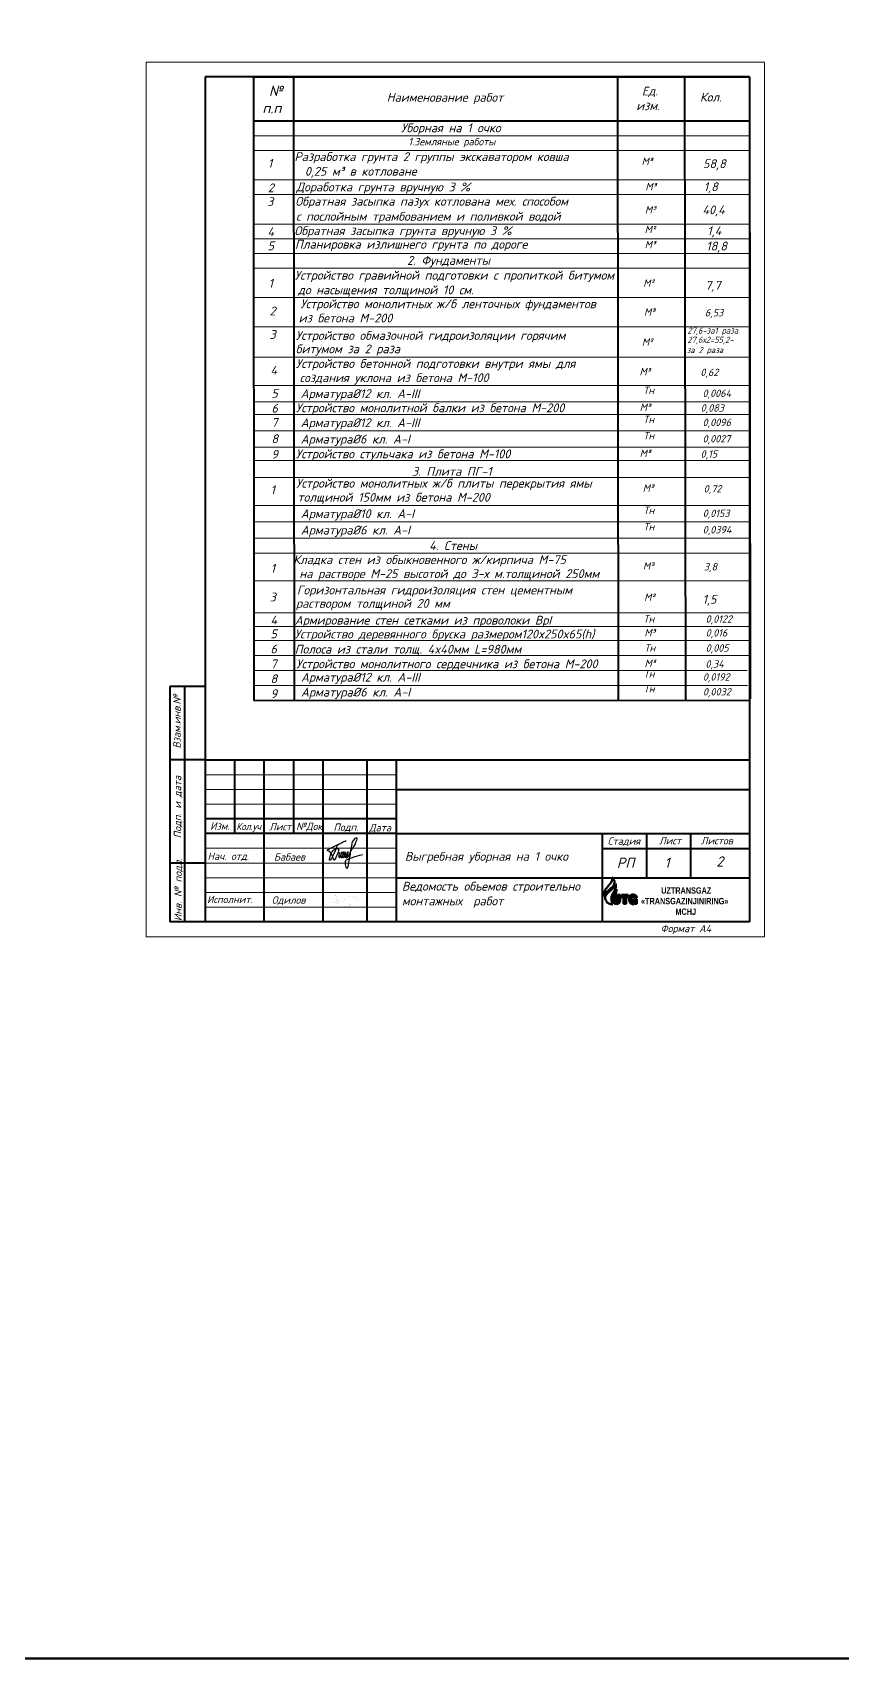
# Model space of a CAD drawing. Extents: x 108150 to 142535, y -18867 to -9422.
# Drawn here: x 141412 to 141687, y -16336 to -15784 of the extents above; entities that cross this region are included whole.
import ezdxf

# ---------------------------------------------------------------- set-up
doc = ezdxf.new("R2010")
doc.units = 0
doc.header["$MEASUREMENT"] = 0
doc.layers.add('12321', color=7, linetype='Continuous')
doc.layers.add('FORMAT', color=7, linetype='Continuous')
for name, color, linetype, lineweight in [('Выносные', 8, 'Continuous', 15), ('Основные', 4, 'Continuous', 40), ('Слой1', 1, 'Continuous', 60), ('Текст', 2, 'Continuous', 15)]:
    doc.layers.add(name, color=color, linetype=linetype, lineweight=lineweight)
doc.styles.add('ГОСТ', font='isocpeur.ttf', dxfattribs={"oblique": 15, "height": 2.5})
doc.styles.add('ГОСТ2.5', font='isocpeur.ttf', dxfattribs={"oblique": 15, "height": 2.5})
doc.styles.add('ГОСТ3', font='isocpeur.ttf', dxfattribs={"oblique": 15, "height": 3})

msp = doc.modelspace()

# ---------------------------------------------------------------- hatches: boundary and pattern name
at = {"layer": '12321', "lineweight": 50, "ltscale": 2}
h = msp.add_hatch(color=170, dxfattribs=at)
h.dxf.hatch_style = 1
edge = h.paths.add_edge_path()
edge.add_line((141612.1365, -16077.0181), (141611.2975, -16077.0181))
edge.add_line((141611.2975, -16077.0181), (141611.2975, -16078.9637))
edge.add_spline(control_points=[(141611.2975, -16078.9637), (141611.2862, -16079.0611), (141611.2685, -16079.2137), (141611.123, -16079.4), (141610.9362, -16079.4363), (141610.7466, -16079.4489), (141610.6097, -16079.3328), (141610.5283, -16079.1678), (141610.4944, -16078.9704), (141610.4982, -16078.6404), (141610.483, -16078.2309), (141610.5182, -16077.7781), (141610.5714, -16077.3333), (141610.682, -16076.9113), (141610.7427, -16076.3805), (141610.887, -16075.8005), (141610.8786, -16075.3436), (141610.8741, -16075.1004)], knot_values=[0, 0, 0, 0, 0.28957526, 0.45335597, 0.66718566, 0.8381066, 1.00091807, 1.16689319, 1.38589954, 1.59318265, 2.15740439, 2.6134076, 2.95428111, 3.499982, 3.91802714, 4.55575202, 5.28215055, 5.28215055, 5.28215055, 5.28215055], degree=3, periodic=0)
edge.add_spline(control_points=[(141610.8741, -16075.1004), (141610.8655, -16075.119), (141610.7751, -16075.3156), (141610.5594, -16075.7617), (141610.2038, -16076.4083), (141609.8508, -16077.0879), (141609.5459, -16077.7628), (141609.5347, -16078.2349), (141609.529, -16078.4768)], knot_values=[0, 0, 0, 0, 0.06149725, 0.64905914, 1.48647425, 2.27213337, 2.9559503, 3.67413075, 3.67413075, 3.67413075, 3.67413075], degree=3, periodic=0)
edge.add_spline(control_points=[(141609.529, -16078.4768), (141609.5323, -16078.5422), (141609.5448, -16078.7921), (141609.5942, -16079.2239), (141609.8279, -16079.7538), (141610.3447, -16080.0897), (141610.9366, -16080.2082), (141611.5192, -16080.0984), (141611.95, -16079.754), (141612.1102, -16079.3235), (141612.1294, -16079.0552), (141612.1365, -16078.956)], knot_values=[0, 0, 0, 0, 0.19660545, 0.75043013, 1.30195258, 1.86586727, 2.52420595, 3.07463166, 3.5926879, 4.10174088, 4.40013774, 4.40013774, 4.40013774, 4.40013774], degree=3, periodic=0)
edge.add_line((141612.1365, -16078.956), (141612.1365, -16077.0181))
h = msp.add_hatch(color=170, dxfattribs=at)
h.dxf.hatch_style = 1
h.paths.add_polyline_path([(141614.1646, -16077.8296), (141614.9483, -16077.8296), (141614.9483, -16077.0181), (141612.574, -16077.0181), (141612.574, -16077.8296), (141613.3108, -16077.8296), (141613.3108, -16080.0755), (141614.1646, -16080.0755)])
h = msp.add_hatch(color=170, dxfattribs=at)
h.dxf.hatch_style = 1
edge = h.paths.add_edge_path()
edge.add_spline(control_points=[(141617.8352, -16078.0832), (141617.8317, -16078.0077), (141617.8244, -16077.8506), (141617.7546, -16077.6133), (141617.6306, -16077.3932), (141617.4812, -16077.2494), (141617.3368, -16077.1472), (141617.2086, -16077.0633), (141617.0309, -16077.014), (141616.8351, -16076.9613), (141616.564, -16076.9629), (141616.2235, -16076.9479), (141615.822, -16077.092), (141615.5206, -16077.4424), (141615.328, -16077.8446), (141615.2279, -16078.3712), (141615.2112, -16078.8567), (141615.3215, -16079.2955), (141615.5038, -16079.5919), (141615.7185, -16079.9261), (141616.0452, -16080.0958), (141616.3272, -16080.1754), (141616.5347, -16080.2002), (141616.7433, -16080.1855), (141616.9328, -16080.1112), (141617.0894, -16080.0086), (141617.1964, -16079.9388), (141617.2402, -16079.9103)], knot_values=[0, 0, 0, 0, 0.2259996, 0.47051064, 0.73498818, 0.97460856, 1.08469171, 1.26694578, 1.42910266, 1.63475163, 1.87278411, 2.2374791, 2.65483537, 3.09701021, 3.5872002, 3.97842114, 4.69824785, 5.02662613, 5.31671342, 5.73972245, 6.19672929, 6.37641646, 6.62024545, 6.81969423, 6.99691394, 7.22370715, 7.38036894, 7.38036894, 7.38036894, 7.38036894], degree=3, periodic=0)
edge.add_line((141617.2402, -16079.9103), (141617.2402, -16080.0694))
edge.add_line((141617.2402, -16080.0694), (141617.8767, -16080.0694))
edge.add_line((141617.8767, -16080.0694), (141617.8767, -16078.4475))
edge.add_line((141617.8767, -16078.4475), (141616.7307, -16078.4475))
edge.add_line((141616.7307, -16078.4475), (141616.7307, -16079.0351))
edge.add_line((141616.7307, -16079.0351), (141617.0861, -16079.0351))
edge.add_spline(control_points=[(141617.0861, -16079.0351), (141617.0899, -16079.0918), (141617.0975, -16079.2046), (141617.0043, -16079.3487), (141616.8476, -16079.4493), (141616.6564, -16079.4429), (141616.4342, -16079.4486), (141616.2229, -16079.3135), (141616.1143, -16079.058), (141616.0711, -16078.7705), (141616.0831, -16078.4571), (141616.0829, -16078.1815), (141616.1216, -16077.9468), (141616.2323, -16077.769), (141616.4379, -16077.6585), (141616.6743, -16077.6536), (141616.8887, -16077.7494), (141617.0328, -16077.9041), (141617.0357, -16078.0337), (141617.0368, -16078.0832)], knot_values=[0, 0, 0, 0, 0.16629279, 0.33139387, 0.48624992, 0.70441544, 0.8875459, 1.14933597, 1.39230173, 1.69986953, 2.01656169, 2.33084372, 2.52732441, 2.72291481, 2.93517621, 3.20124009, 3.39895065, 3.63402359, 3.77952925, 3.77952925, 3.77952925, 3.77952925], degree=3, periodic=0)
edge.add_line((141617.0368, -16078.0832), (141617.8352, -16078.0832))

# ---------------------------------------------------------------- linework, layer by layer
at = {"color": 3, "lineweight": 50, "elevation": 754.4947}
msp.add_lwpolyline([(139589.333, -15331.7509), (142097.1878, -15331.7509), (142097.1878, -16336.3568), (139589.333, -16336.3568)], close=True, dxfattribs=at)
at = {"lineweight": 25, "const_width": 0.00781}
msp.add_lwpolyline([(141516.2829, -16077.573), (141516.1476, -16077.4108), (141516.0395, -16077.3808), (141515.9428, -16077.354), (141515.752, -16077.3595), (141515.5178, -16077.3663), (141515.3998, -16077.3697), (141515.0705, -16077.4606), (141514.8735, -16077.5618), (141514.5958, -16077.7043), (141514.5753, -16077.8863), (141514.5597, -16078.0259), (141514.5913, -16078.1897), (141514.7138, -16078.312), (141514.8682, -16078.4664), (141515.1291, -16078.5994), (141515.358, -16078.8814), (141515.6189, -16079.1049), (141515.7377, -16079.2067), (141515.7201, -16079.339), (141515.6455, -16079.4135), (141515.5657, -16079.4188), (141515.3527, -16079.504), (141515.1078, -16079.5519), (141514.8885, -16079.5948), (141514.6392, -16079.6743), (141514.3357, -16079.7222), (141514.0063, -16079.7741), (141513.6596, -16079.7594), (141513.4308, -16079.7497), (141513.4892, -16079.6689), (141514.0163, -16079.4667), (141514.5191, -16079.2739), (141514.8575, -16079.1794), (141515.2674, -16079.065), (141515.571, -16078.9453), (141515.881, -16078.823), (141516.1087, -16078.7431), (141516.2346, -16078.6989), (141516.3856, -16078.5781), (141516.4974, -16078.5409), (141516.5932, -16078.461), (141516.6412, -16078.3706), (141516.709, -16078.2425), (141516.6557, -16078.2142), (141516.6252, -16078.2641), (141516.5804, -16078.3373), (141516.5352, -16078.4114), (141516.4785, -16078.5042), (141516.3856, -16078.5781), (141516.3536, -16078.7058), (141516.2844, -16078.8069), (141516.2045, -16078.9236), (141516.1726, -16079.057), (141516.1779, -16079.1847), (141516.2183, -16079.2398), (141516.2584, -16079.2598), (141516.3586, -16079.2765), (141516.4643, -16079.2941), (141516.5557, -16079.2798), (141516.6431, -16079.2662), (141516.7562, -16079.2231), (141516.8252, -16079.1968), (141516.906, -16079.1659), (141517.1203, -16079.0328), (141517.2639, -16078.9694), (141517.3408, -16078.9126), (141517.418, -16078.8555), (141517.4836, -16078.8071), (141517.5405, -16078.765), (141517.6381, -16078.6689), (141517.7205, -16078.5876), (141517.8251, -16078.5187), (141517.912, -16078.3517), (141517.9422, -16078.2936), (141517.9208, -16078.2771), (141517.8892, -16078.2732), (141517.846, -16078.2678), (141517.7761, -16078.2811), (141517.7183, -16078.3008), (141517.627, -16078.3319), (141517.4928, -16078.3776), (141517.4408, -16078.4217), (141517.3659, -16078.4664), (141517.2922, -16078.5282), (141517.2303, -16078.5801), (141517.145, -16078.6517), (141517.1121, -16078.7424), (141517.0501, -16078.8509), (141517.0232, -16078.9618), (141517.0266, -16079.0425), (141517.0871, -16079.1265), (141517.179, -16079.1375), (141517.3478, -16079.1228), (141517.4575, -16079.0996), (141517.585, -16079.0726), (141517.7486, -16079.0005), (141517.8669, -16078.9483), (141517.9598, -16078.9074), (141518.3103, -16078.7157), (141518.6441, -16078.5024), (141518.7545, -16078.3984), (141518.9315, -16078.2255), (141519.0552, -16078.1047), (141519.1734, -16077.9566), (141519.1598, -16077.9125), (141519.1123, -16077.8956), (141519.0308, -16077.8956), (141518.9629, -16077.9159), (141518.7976, -16077.9655), (141518.6506, -16078.0448), (141518.4957, -16078.1285), (141518.3858, -16078.2145), (141518.2377, -16078.3304), (141518.1041, -16078.4859), (141517.992, -16078.6861), (141517.98, -16078.7647), (141517.9757, -16078.7928), (141518.0013, -16078.8434), (141518.034, -16078.8668), (141518.076, -16078.8968), (141518.1973, -16078.886), (141518.3332, -16078.8739), (141518.734, -16078.7924), (141519.1259, -16078.6519), (141519.5561, -16078.4646), (141520.3517, -16077.9566), (141520.8891, -16077.5721), (141520.962, -16077.4928), (141521.0156, -16077.3685), (141521.0178, -16077.2828), (141520.9813, -16077.2528), (141520.9277, -16077.2421), (141520.8548, -16077.2571), (141520.7391, -16077.2936), (141520.6276, -16077.3471), (141519.9245, -16077.8591), (141519.4894, -16078.2897), (141519.4048, -16078.4228), (141519.3859, -16078.4876), (141519.3779, -16078.5421), (141519.3618, -16078.6517), (141519.3724, -16078.7546), (141519.4089, -16078.8018), (141519.5235, -16078.8463), (141519.6504, -16078.8611), (141519.8944, -16078.853), (141520.1293, -16078.8163), (141520.3398, -16078.758), (141520.478, -16078.7197), (141520.9411, -16078.4986), (141521.205, -16078.3042), (141521.4931, -16078.0127), (141521.6355, -16077.7386), (141521.7188, -16077.4714), (141521.7154, -16077.2459), (141521.6737, -16077.1071), (141521.6055, -16077.0003), (141521.5206, -16076.9676), (141521.3809, -16076.9139), (141521.1895, -16076.9001), (141521.0196, -16076.9328), (141520.8823, -16076.972), (141520.83, -16077.0177), (141520.7364, -16077.0678), (141520.6601, -16077.1353), (141520.5735, -16077.212), (141520.5447, -16077.2702), (141520.5257, -16077.3087), (141520.549, -16077.366), (141520.6078, -16077.3943), (141520.671, -16077.4248), (141520.7069, -16077.442), (141520.9128, -16077.5184), (141521.098, -16077.562), (141521.3332, -16077.5729), (141521.625, -16077.5864), (141521.9432, -16077.562), (141522.1321, -16077.5475), (141522.4246, -16077.4945), (141522.8, -16077.4141), (141523.0647, -16077.3305), (141523.1657, -16077.2644), (141523.2756, -16077.1925), (141523.3051, -16077.0799), (141523.2598, -16076.9754), (141523.1692, -16076.8884), (141523.0647, -16076.8501), (141522.9881, -16076.7631), (141522.95, -16076.7377), (141522.913, -16076.7473), (141522.8636, -16076.7706), (141522.806, -16076.8172), (141522.7457, -16076.8788), (141522.7084, -16076.9169), (141522.661, -16076.9654), (141522.4333, -16077.1963), (141522.3246, -16077.3365), (141522.2254, -16077.4645), (141522.09, -16077.6391), (141521.8671, -16077.9265), (141521.2273, -16078.8186), (141520.7675, -16079.5072), (141520.4485, -16080.0993), (141520.1466, -16080.6967), (141519.8337, -16081.3161), (141519.4821, -16082.0118), (141519.4468, -16082.0474), (141519.4177, -16082.0889), (141519.379, -16082.1027), (141519.3388, -16082.1), (141519.3139, -16082.0363), (141519.2654, -16081.945), (141519.2109, -16081.8422), (141519.1339, -16081.7278), (141518.947, -16081.4953), (141518.143, -16080.8015), (141517.2952, -16080.2968), (141516.2867, -16079.8425), (141515.5438, -16079.636), (141515.1816, -16079.565), (141514.3293, -16079.6253), (141513.9381, -16079.653), (141513.7107, -16079.6691), (141513.754, -16079.6111), (141513.9955, -16079.604), (141515.9948, -16079.5153), (141517.1312, -16079.4656), (141519.0038, -16079.3344), (141520.113, -16079.2246), (141520.658, -16079.1707), (141521.6856, -16079.021), (141523.0347, -16078.7702), (141523.5565, -16078.6416), (141523.8961, -16078.5487), (141524.0926, -16078.4594), (141524.1726, -16078.3781), (141524.1852, -16078.3177), (141524.1768, -16078.2643), (141524.1487, -16078.2193), (141524.091, -16078.17), (141524.0023, -16078.1321), (141523.856, -16078.1026), (141523.73, -16078.0771), (141522.1431, -16077.8612), (141520.9408, -16077.7782), (141519.5084, -16077.7348), (141518.3742, -16077.7636), (141517.3814, -16077.8534), (141516.7375, -16077.9469), (141516.0239, -16078.0982), (141515.7538, -16078.1555), (141515.5562, -16078.2456), (141515.3551, -16078.3647), (141515.3116, -16078.4179), (141515.2893, -16078.4686), (141515.2778, -16078.528), (141515.2636, -16078.6012), (141515.2707, -16078.639), (141515.2779, -16078.6777), (141515.3707, -16078.8228), (141515.4661, -16078.8886), (141515.5934, -16078.9159), (141515.875, -16078.9567), (141516.0181, -16078.9522), (141516.4498, -16078.9385), (141516.7268, -16078.9022), (141518.6019, -16078.6525)], dxfattribs=at)
at = {"layer": '12321', "color": 170, "lineweight": 50, "ltscale": 2}
for p, q in [((141611.2975, -16077.0181), (141612.1365, -16077.0181)), ((141611.2975, -16077.0181), (141611.2975, -16078.9637)), ((141612.1365, -16077.0181), (141612.1365, -16078.956)), ((141612.574, -16077.0181), (141614.9483, -16077.0181)), ((141612.574, -16077.0181), (141612.574, -16077.8296)), ((141613.3108, -16077.8296), (141612.574, -16077.8296)), ((141613.3108, -16080.0755), (141613.3108, -16077.8296)), ((141614.9483, -16077.8296), (141614.1646, -16077.8296)), ((141614.1646, -16077.8296), (141614.1646, -16080.0755)), ((141614.9483, -16077.0181), (141614.9483, -16077.8296)), ((141616.7307, -16078.4475), (141617.8767, -16078.4475)), ((141616.7307, -16078.4475), (141616.7307, -16079.0351)), ((141617.8352, -16078.0832), (141617.0368, -16078.0832)), ((141617.8767, -16078.4475), (141617.8767, -16080.0694)), ((141614.1646, -16080.0755), (141613.3108, -16080.0755)), ((141616.7307, -16079.0351), (141617.0861, -16079.0351)), ((141617.2402, -16080.0694), (141617.2402, -16079.9103)), ((141617.8767, -16080.0694), (141617.2402, -16080.0694))]:
    msp.add_line(p, q, dxfattribs=at)
at = {"layer": '12321', "color": 150, "lineweight": 50, "ltscale": 2}
for points in [[(141606.7607, -16077.5991), (141606.7029, -16076.9371), (141606.8097, -16076.1836), (141606.9403, -16075.6319), (141607.3558, -16074.9793), (141608.0923, -16074.0697), (141608.591, -16073.4935), (141608.8997, -16073.1078), (141609.1075, -16072.7993), (141609.366, -16072.2276), (141609.4366, -16071.9532), (141609.4879, -16071.5564), (141609.4922, -16071.2553), (141609.4801, -16071.094)], [(141606.7607, -16077.5991), (141606.9094, -16077.0455), (141607.1882, -16076.6071), (141607.664, -16076.0572), (141608.4033, -16075.3419), (141608.8967, -16074.9022), (141609.4199, -16074.4447), (141609.8771, -16073.9145), (141610.1157, -16073.3979), (141610.2181, -16073.0592), (141610.2378, -16072.3766), (141610.0741, -16071.8838), (141609.8283, -16071.471), (141609.5996, -16071.234), (141609.4801, -16071.094)]]:
    msp.add_spline(points, degree=3, dxfattribs=at)
at = {"layer": '12321', "color": 82, "lineweight": 50, "ltscale": 2, "true_color": 0x41c20a}
for points in [[(141609.7364, -16080.1561), (141608.9824, -16080.1589), (141608.3157, -16079.9468), (141607.7878, -16079.5862), (141607.3668, -16079.054), (141607.281, -16078.8941), (141607.1024, -16078.3695), (141607.0806, -16077.8413), (141607.1921, -16077.4325), (141607.6256, -16076.7481), (141608.2689, -16076.1195), (141609.1056, -16075.3457), (141609.823, -16074.728), (141610.1239, -16074.38), (141610.471, -16073.8392), (141610.5679, -16073.5571), (141610.6238, -16073.2952)], [(141609.7364, -16080.1561), (141609.3138, -16079.4478), (141609.1828, -16078.8945), (141609.2124, -16078.0433), (141609.3551, -16077.3828), (141609.5462, -16076.8412), (141610.0218, -16076.001), (141610.2784, -16075.5189), (141610.5567, -16074.9292), (141610.6456, -16074.592), (141610.6987, -16074.1796), (141610.7197, -16073.8238), (141610.6955, -16073.5373), (141610.6238, -16073.2952)]]:
    msp.add_spline(points, degree=3, dxfattribs=at)
at = {"layer": '12321', "color": 170, "lineweight": 50, "ltscale": 2}
for points in [[(141609.529, -16078.4768), (141609.5945, -16077.7616), (141609.8409, -16077.1237), (141610.1988, -16076.4243), (141610.5918, -16075.6848), (141610.8484, -16075.1562), (141610.8741, -16075.1004)], [(141612.1365, -16078.956), (141612.1045, -16079.2527), (141611.9127, -16079.7242), (141611.5119, -16080.0525), (141610.9739, -16080.1686), (141610.3283, -16080.0399), (141609.8674, -16079.7149), (141609.6226, -16079.2207), (141609.5399, -16078.6731), (141609.529, -16078.4768)], [(141611.2975, -16078.9637), (141611.2304, -16079.2454), (141611.1252, -16079.3709), (141610.9209, -16079.434), (141610.7501, -16079.4267), (141610.6207, -16079.328), (141610.5427, -16079.1815), (141610.5006, -16078.9665), (141610.4959, -16078.7593), (141610.4936, -16078.1951), (141610.5248, -16077.7402), (141610.5692, -16077.4022), (141610.6784, -16076.8675), (141610.7415, -16076.4543), (141610.8538, -16075.8265), (141610.8741, -16075.1004)], [(141617.8352, -16078.0832), (141617.8161, -16077.858), (141617.7482, -16077.6231), (141617.6157, -16077.3942), (141617.4451, -16077.226), (141617.3559, -16077.1614), (141617.199, -16077.0687), (141617.045, -16077.0181), (141616.8444, -16076.9726), (141616.6066, -16076.9611), (141616.2421, -16076.9712), (141615.8513, -16077.1178), (141615.5476, -16077.4392), (141615.3362, -16077.8815), (141615.2555, -16078.2643), (141615.2531, -16078.9841), (141615.3408, -16079.3005), (141615.4816, -16079.5542), (141615.7377, -16079.8909), (141616.1346, -16080.1173), (141616.3077, -16080.1658), (141616.5499, -16080.1934), (141616.7485, -16080.1745), (141616.9145, -16080.1126), (141617.109, -16079.9959), (141617.2402, -16079.9103)], [(141617.0368, -16078.0832), (141617.0201, -16077.9387), (141616.8721, -16077.756), (141616.6917, -16077.6751), (141616.4257, -16077.6821), (141616.2407, -16077.7861), (141616.1343, -16077.9502), (141616.0935, -16078.1424), (141616.0811, -16078.4565), (141616.0811, -16078.7732), (141616.132, -16079.0765), (141616.2407, -16079.2938), (141616.4627, -16079.4325), (141616.6454, -16079.4448), (141616.8626, -16079.4247), (141616.9938, -16079.3424), (141617.0796, -16079.2013), (141617.0861, -16079.0351)]]:
    msp.add_spline(points, degree=3, dxfattribs=at)
at = {"layer": 'Выносные'}
for p, q in [((141661.1936, -15794.2391), (141451.1034, -15794.2391)), ((141451.1034, -15794.2391), (141451.1034, -16091.2391)), ((141661.1936, -15794.2391), (141661.1936, -16091.2391)), ((141487.5911, -15819.2399), (141656.1936, -15819.2399)), ((141487.5911, -15824.2399), (141656.1936, -15824.2399)), ((141487.5911, -15834.2399), (141656.1936, -15834.2399)), ((141487.5911, -15839.2399), (141656.1936, -15839.2399)), ((141487.5911, -15849.2399), (141656.1936, -15849.2399)), ((141487.5911, -15854.2399), (141656.1936, -15854.2399)), ((141487.5911, -15859.2399), (141656.1936, -15859.2399)), ((141487.5911, -15864.2399), (141656.1936, -15864.2399)), ((141487.5911, -15874.1741), (141656.1936, -15874.1741)), ((141487.5911, -15884.1741), (141656.1936, -15884.1741)), ((141487.5884, -15894.4514), (141656.191, -15894.4514)), ((141487.5911, -15904.0115), (141656.1936, -15904.0115)), ((141487.6082, -15909.581), (141656.1936, -15909.581)), ((141487.5937, -15913.8905), (141656.1963, -15913.8905)), ((141487.5942, -15919.4601), (141656.1606, -15919.4601)), ((141487.5621, -15929.5283), (141656.1647, -15929.5283)), ((141487.5973, -15925.0296), (141656.1998, -15925.0296)), ((141487.5116, -15935.279), (141656.162, -15935.279)), ((141487.5621, -15944.783), (141656.1647, -15944.783)), ((141487.6036, -15950.3526), (141656.1647, -15950.3526)), ((141487.6054, -15955.9221), (141656.1665, -15955.9221)), ((141487.6349, -15960.953), (141656.2375, -15960.953)), ((141487.6321, -15970.4498), (141656.2347, -15970.4498)), ((141487.6148, -15981.2367), (141656.624, -15981.2367)), ((141487.615, -15985.9381), (141656.2176, -15985.9381)), ((141487.6157, -15990.6396), (141656.2183, -15990.6396)), ((141487.6217, -15995.7846), (141656.2243, -15995.7846)), ((141487.6362, -16000.8362), (141655.3916, -16000.8357)), ((141487.6507, -16005.8878), (141655.4061, -16005.8874)), ((141536.2151, -16036.2353), (141471.2151, -16036.2353)), ((141536.2151, -16041.2353), (141471.2151, -16041.2353)), ((141536.2151, -16041.2353), (141536.1936, -16041.2353)), ((141536.2151, -16041.2353), (141536.1936, -16041.2353)), ((141536.2151, -16046.2353), (141471.2151, -16046.2353)), ((141536.2151, -16046.2353), (141471.2151, -16046.2353)), ((141536.2151, -16061.2353), (141471.2151, -16061.2353)), ((141536.2151, -16066.2353), (141471.2151, -16066.2353)), ((141536.2151, -16071.2353), (141471.2151, -16071.2353)), ((141536.2151, -16076.2353), (141471.2151, -16076.2353)), ((141536.2151, -16081.2353), (141471.2151, -16081.2353)), ((141661.1936, -16091.2391), (141451.1034, -16091.2391))]:
    msp.add_line(p, q, dxfattribs=at)
at = {"layer": 'Основные'}
for p, q in [((141471.1034, -15799.2391), (141471.1034, -16006.2391)), ((141656.1936, -15799.2391), (141471.1034, -15799.2391)), ((141487.5911, -15799.2391), (141656.1936, -15799.2391)), ((141487.5911, -15799.2391), (141487.625, -16010.9394)), ((141501.1195, -15799.2391), (141501.367, -16010.9487)), ((141611.2127, -15799.2391), (141611.53, -16011.0231)), ((141634.0403, -15799.2391), (141634.4112, -16011.0386)), ((141656.1936, -15799.2391), (141656.1936, -16086.2391)), ((141656.1936, -15799.2391), (141656.331, -16010.4273)), ((141487.5911, -15814.2391), (141656.1936, -15814.2391)), ((141471.1034, -16006.2391), (141459.1034, -16006.2391)), ((141459.1034, -16006.2391), (141459.1034, -16086.2391)), ((141464.1034, -16006.2391), (141464.1034, -16086.2391)), ((141471.1034, -16006.2391), (141471.1034, -16086.2391)), ((141487.5813, -16010.9394), (141656.3555, -16011.0534)), ((141471.1034, -16031.2391), (141459.1034, -16031.2391)), ((141471.1936, -16031.2391), (141656.1936, -16031.2391)), ((141471.1936, -16086.2391), (141471.1936, -16031.2391)), ((141481.2151, -16056.2353), (141481.2151, -16031.2391)), ((141491.1936, -16086.2391), (141491.1936, -16031.2391)), ((141501.2151, -16056.2353), (141501.2151, -16031.2391)), ((141511.1936, -16086.2391), (141511.1936, -16031.2391)), ((141526.1936, -16086.2391), (141526.1936, -16031.2391)), ((141536.1936, -16086.2391), (141536.1936, -16031.2391)), ((141656.1936, -16031.2391), (141656.1936, -16086.2391)), ((141536.1936, -16041.2391), (141656.1936, -16041.2391)), ((141536.2151, -16051.2353), (141471.2151, -16051.2353)), ((141536.2151, -16056.2353), (141471.2151, -16056.2353)), ((141536.1936, -16056.2391), (141656.1936, -16056.2391)), ((141606.1936, -16086.2391), (141606.1936, -16056.2391)), ((141621.1936, -16071.2391), (141621.1936, -16056.2391)), ((141636.1936, -16071.2391), (141636.1936, -16056.2391)), ((141606.1809, -16061.2391), (141656.1809, -16061.2391)), ((141471.1034, -16066.2391), (141459.1034, -16066.2391)), ((141536.1936, -16071.2391), (141656.1936, -16071.2391)), ((141471.1034, -16086.2391), (141459.1034, -16086.2391)), ((141656.1936, -16086.2391), (141471.1034, -16086.2391)), ((141656.1936, -16086.2391), (141471.1936, -16086.2391))]:
    msp.add_line(p, q, dxfattribs=at)
at = {"layer": 'Слой1', "color": 5, "lineweight": 30, "ltscale": 2}
msp.add_open_spline([(141516.1133, -16059.9756), (141515.5873, -16061.0835), (141515.5919, -16062.1937), (141513.0965, -16066.2503), (141513.5757, -16064.0568), (141513.8258, -16062.8922), (141514.6654, -16061.8308), (141515.9043, -16061.1315), (141516.6795, -16061.58), (141516.3004, -16062.5812), (141515.9402, -16063.5477), (141515.5106, -16064.4885), (141514.8722, -16065.6415), (141514.4729, -16063.7191), (141513.5691, -16062.1901), (141512.2453, -16061.9314), (141513.1499, -16061.4743)], degree=3, knots=[0, 0, 0, 0, 2.93063033, 5.60937799, 6.43355211, 8.13489406, 9.39731787, 10.34854491, 11.61476267, 12.68778862, 13.85675588, 14.91928428, 15.73101515, 16.55411396, 18.06169832, 18.89184522, 18.89184522, 18.89184522, 18.89184522], dxfattribs=at)
for points in [[(141513.1499, -16061.4743), (141515.1217, -16060.4826), (141517.4469, -16059.3427), (141519.0444, -16058.5757)], [(141516.7932, -16062.6005), (141516.5389, -16063.5448), (141516.6559, -16064.3198), (141517.2833, -16063.4359), (141517.6292, -16062.4552), (141517.4712, -16062.6113), (141517.244, -16063.2523), (141517.1779, -16064.1173), (141517.2472, -16064.283), (141517.4369, -16064.3105), (141517.9472, -16063.738), (141518.2435, -16062.8789), (141518.2501, -16062.4689), (141518.1789, -16062.5383), (141517.9526, -16063.0113), (141517.7552, -16063.5962), (141517.8482, -16064.3419), (141518.0402, -16064.3703), (141518.4063, -16064.0095), (141518.6534, -16063.4912), (141518.8351, -16062.8361), (141518.7984, -16062.4623), (141518.6563, -16062.6796), (141518.5192, -16063.0437), (141518.4021, -16063.7825), (141518.7185, -16064.3866), (141519.2054, -16064.0101), (141519.5011, -16063.4919), (141519.6749, -16062.7735), (141519.6693, -16062.463), (141519.3608, -16062.7575), (141519.152, -16063.2018), (141518.9201, -16063.9685), (141519.0516, -16064.4008), (141519.4955, -16064.3175), (141519.9339, -16063.833), (141520.2527, -16063.1198), (141520.6583, -16062.1733), (141522.0427, -16059.8828), (141522.6205, -16057.6965), (141521.171, -16058.9232), (141520.9056, -16059.8746), (141520.7391, -16060.7198), (141520.539, -16061.8834), (141520.3573, -16063.2197), (141519.9453, -16065.5673), (141519.5628, -16067.3713)], [(141519.5628, -16067.3713), (141519.3154, -16068.0444), (141518.8251, -16066.7133), (141519.1224, -16065.1233), (141519.6863, -16064.8756), (141521.1836, -16064.3078), (141524.5668, -16063.3156)]]:
    msp.add_spline(points, degree=3, dxfattribs=at)

# ---------------------------------------------------------------- texts
at = {"layer": '12321', "color": 170, "lineweight": 50, "ltscale": 2, "insert": (141616.8363, -16074.4698), "char_height": 0.6204289, "width": 44.561198, "attachment_point": 1, "style": 'ГОСТ3'}
msp.add_mtext('\\pi6.52188;{\\fTw Cen MT Condensed Extra Bold|b0|i0|c0|p34;\\H3.48146x;\\Q0;    UZTRANSGAZ             \\P\\pi2.43109;«TRANSGAZINJINIRING»\\P\\pi9.30749;       MCHJ\\fBernard MT Condensed|b0|i0|c0|p18;\\H0.86498x;\\Q15;\\C256; \\fTw Cen MT Condensed Extra Bold|b1|i0|c0|p34;\\H1.15385x;\\Q0;\\C1;\\P\\pi9.88966;\\fBernard MT Condensed|b0|i0|c0|p18;\\Q15;\\C256;  \\H0.33577x; \\fTimes New Roman|b0|i0|c204|p18;           }', dxfattribs=at)
at = {"layer": 'FORMAT', "color": 2, "style": 'ГОСТ2.5', "oblique": 15}
for s, p in [('0,0064', (141640.1832, -15907.9643)), ('0,0096', (141640.1944, -15917.8433)), ('0,0027', (141640.1944, -15923.4128)), ('0,0153', (141640.2352, -15948.7358)), ('0,0394', (141640.2352, -15954.3053)), ('0,0032', (141640.2996, -16009.332)), ('0,0192', (141640.3001, -16004.271))]:
    msp.add_text(s, height=2.5, dxfattribs=at).set_placement(p)
at = {"layer": 'Текст', "style": 'ГОСТ', "oblique": 15, "width": 0.9}
msp.add_text('Кол.уч', height=2.5, dxfattribs=at).set_placement((141481.6945, -16055.0694))
at = {"layer": 'Текст', "style": 'ГОСТ3', "oblique": 15}
msp.add_text('Выгребная уборная на 1 очко', height=3, dxfattribs=at).set_placement((141538.9993, -16065.4664))
at = {"layer": 'Текст', "attachment_point": 1}
for s, insert, char_height, width, style in [(' №\\Pп.п', (141490.5479, -15802.2568), 3.5, 865.941396, 'ГОСТ'), (' Ед.\\Pизм.', (141617.6226, -15802.5762), 3, 865.941396, 'ГОСТ'), ('Наименование работ', (141532.8202, -15804.6954), 3, 865.941396, 'ГОСТ'), ('Кол.', (141639.3003, -15804.6261), 3, 865.941396, 'ГОСТ'), ('   Уборная на 1 очко', (141531.9662, -15815.0719), 3, 865.941396, 'ГОСТ'), ('Разработка грунта 2 группы экскаватором ковша  ', (141501.4421, -15824.8438), 3, 865.941396, 'ГОСТ3'), (' {\\H0.83333x;           1.Земляные работы}', (141520.7723, -15819.9996), 3, 865.941396, 'ГОСТ3'), ('1', (141492.4072, -15827.1278), 3, 865.941396, 'ГОСТ'), (' 0,25 м³ в котловане', (141503.0765, -15829.809), 3, 865.941396, 'ГОСТ3'), (' {\\H0.83333x;М³}', (141617.5505, -15826.6821), 3, 865.941396, 'ГОСТ'), ('58,8', (141640.3364, -15827.2418), 3, 865.941396, 'ГОСТ3'), ('2', (141492.4238, -15835.4378), 3, 865.941396, 'ГОСТ'), ('Доработка грунта вручную 3 %', (141502.0526, -15835.1435), 3, 865.941396, 'ГОСТ3'), (' {\\H0.83333x;М³}', (141618.8287, -15835.2654), 3, 865.941396, 'ГОСТ3'), ('1,8', (141640.5735, -15835.0752), 3, 865.941396, 'ГОСТ3'), ('3', (141492.1507, -15840.1231), 3, 865.941396, 'ГОСТ'), ('Обратная засыпка пазух котлована мех. способом  ', (141501.7368, -15840.0067), 3, 865.941396, 'ГОСТ3'), ('с послойным трамбованием и поливкой водой', (141502.0251, -15845.1097), 3, 865.941396, 'ГОСТ3'), (' {\\H0.83333x;М³}', (141618.665, -15843.141), 3, 865.941396, 'ГОСТ3'), ('40,4', (141640.1143, -15842.92), 3, 865.941396, 'ГОСТ3'), ('4', (141492.2554, -15850.3778), 3, 865.941396, 'ГОСТ'), ('Обратная засыпка грунта вручную 3 %', (141501.4423, -15849.9911), 3, 865.941396, 'ГОСТ3'), (' {\\H0.83333x;М²}', (141618.5789, -15849.8521), 3, 865.941396, 'ГОСТ'), ('1,4', (141641.7775, -15850.0417), 3, 865.941396, 'ГОСТ3'), ('5', (141492.3308, -15855.1214), 3, 865.941396, 'ГОСТ'), ('Планировка излишнего грунта по дороге', (141501.627, -15854.6029), 3, 865.941396, 'ГОСТ3'), (' {\\H0.83333x;М³}', (141618.5897, -15854.9594), 3, 865.941396, 'ГОСТ3'), ('18,8', (141641.4168, -15855.2251), 3, 865.941396, 'ГОСТ3'), ('                   2. Фундаменты', (141503.4384, -15860.0916), 3, 865.941396, 'ГОСТ3'), ('1', (141492.6388, -15867.8549), 3, 865.941396, 'ГОСТ'), ('Устройство гравийной подготовки с пропиткой битумом', (141501.5681, -15865.1241), 3, 865.941396, 'ГОСТ3'), (' {\\H0.83333x;М²}', (141618.0852, -15868.0333), 3, 865.941396, 'ГОСТ3'), ('7,7', (141641.0695, -15868.5481), 3, 865.941396, 'ГОСТ3'), ('до насыщения толщиной 10 см. ', (141502.6512, -15870.0917), 3, 865.941396, 'ГОСТ3'), ('2', (141493.0268, -15877.2448), 3, 865.941396, 'ГОСТ'), ('из бетона М-200', (141502.8814, -15879.6523), 3, 865.941396, 'ГОСТ3'), ('Устройство монолитных ж/б ленточных фундаментов', (141503.4892, -15874.8274), 3, 865.941396, 'ГОСТ3'), (' {\\H0.83333x;М³}', (141618.3571, -15877.8457), 3, 865.941396, 'ГОСТ3'), (' {\\H0.83333x;6,53}', (141639.0734, -15878.0783), 3, 865.941396, 'ГОСТ3'), ('3', (141492.9771, -15885.228), 3, 865.941396, 'ГОСТ'), ('Устройство обмазочной гидроизоляции горячим ', (141501.9233, -15885.5748), 3, 865.941396, 'ГОСТ'), (' {\\H0.83333x;27,6-за1 раза.}', (141633.4451, -15884.3819), 2.5, 23.429427, 'ГОСТ3'), ('битумом за 2 раза ', (141501.875, -15890.132), 3, 865.941396, 'ГОСТ'), (' {\\H0.83333x;М²}', (141617.6444, -15888.0313), 3, 865.941396, 'ГОСТ3'), (' {\\H0.83333x;27,6х2=55,2- \\P за 2 раза}', (141633.4451, -15887.5053), 2.5, 23.429427, 'ГОСТ3'), ('Устройство бетонной подготовки внутри ямы для ', (141501.9634, -15895.1046), 3, 865.941396, 'ГОСТ3'), ('4', (141493.3109, -15897.3593), 3, 865.941396, 'ГОСТ3'), (' создания уклона из бетона М-100', (141501.3556, -15899.9295), 3, 865.941396, 'ГОСТ3'), (' {\\H0.83333x;М³}', (141616.8313, -15898.123), 3, 865.941396, 'ГОСТ3'), (' {\\H0.83333x;0,62}', (141637.5476, -15898.3556), 3, 865.941396, 'ГОСТ3'), ('5', (141493.6153, -15905.212), 3, 865.941396, 'ГОСТ'), (' Арматура%%C12 кл. А-III', (141501.6436, -15905.3222), 3, 865.941396, 'ГОСТ3'), (' {\\H0.83333x; Тн}', (141616.5144, -15904.4374), 3, 865.941396, 'ГОСТ'), ('6', (141493.641, -15910.2778), 3, 865.974425, 'ГОСТ'), ('Устройство монолитной балки из бетона М-200 ', (141501.949, -15910.1397), 3, 865.974425, 'ГОСТ3'), (' {\\H0.83333x;М³}', (141616.9056, -15910.2011), 3, 865.974425, 'ГОСТ3'), (' {\\H0.83333x;0,083}', (141637.6219, -15910.4337), 3, 865.974425, 'ГОСТ3'), ('7', (141493.6265, -15915.091), 3, 865.941396, 'ГОСТ'), (' Арматура%%C12 кл. А-III', (141501.6549, -15915.2013), 3, 865.941396, 'ГОСТ3'), (' {\\H0.83333x; Тн}', (141616.5256, -15914.3164), 3, 865.941396, 'ГОСТ'), ('8', (141493.6265, -15920.6605), 3, 865.941396, 'ГОСТ'), (' Арматура%%C6 кл. А-I', (141501.6549, -15920.7708), 3, 865.941396, 'ГОСТ3'), (' {\\H0.83333x; Тн}', (141616.5256, -15919.8859), 3, 865.941396, 'ГОСТ'), ('9', (141493.6265, -15925.9155), 3, 865.941396, 'ГОСТ'), ('Устройство стульчака из бетона М-100 ', (141501.9345, -15925.7774), 3, 865.941396, 'ГОСТ3'), (' {\\H0.83333x;М³}', (141616.8911, -15925.8388), 3, 865.941396, 'ГОСТ3'), (' {\\H0.83333x;0,15}', (141637.6074, -15926.0714), 3, 865.941396, 'ГОСТ3'), ('               3. Плита ПГ-1', (141512.7444, -15931.7267), 3, 865.941396, 'ГОСТ'), ('1', (141493.3125, -15938.0074), 3, 865.941396, 'ГОСТ'), ('Устройство монолитных ж/б плиты перекрытия ямы', (141502.0138, -15935.7523), 3, 865.941396, 'ГОСТ3'), ('толщиной 150мм из бетона М-200', (141502.4858, -15940.5093), 3, 865.941396, 'ГОСТ3'), (' {\\H0.83333x;М³}', (141617.9307, -15937.653), 3, 865.941396, 'ГОСТ3'), (' {\\H0.83333x;0,72}', (141638.647, -15937.8855), 3, 865.941396, 'ГОСТ3'), (' Арматура%%C10 кл. А-I', (141501.6957, -15946.0938), 3, 865.941396, 'ГОСТ3'), (' {\\H0.83333x; Тн}', (141616.5664, -15945.2089), 3, 865.941396, 'ГОСТ'), (' Арматура%%C6 кл. А-I', (141501.6957, -15951.6633), 3, 865.941396, 'ГОСТ3'), (' {\\H0.83333x; Тн}', (141616.5664, -15950.7784), 3, 865.941396, 'ГОСТ'), ('               4. Стены', (141518.5942, -15956.9274), 3, 865.941396, 'ГОСТ'), ('Кладка стен из обыкновенного ж/кирпича М-75', (141501.048, -15961.7033), 3, 865.941396, 'ГОСТ3'), ('1', (141493.3453, -15964.6424), 3, 865.941396, 'ГОСТ'), ('на растворе М-25 высотой до 3-х м.толщиной 250мм ', (141503.133, -15966.4602), 3, 865.941396, 'ГОСТ3'), (' {\\H0.83333x;М³}', (141617.9952, -15964.1156), 3, 865.941396, 'ГОСТ3'), (' {\\H0.83333x;3,8}', (141638.7115, -15964.3482), 3, 865.941396, 'ГОСТ3'), ('Горизонтальная гидроизоляция стен цементным ', (141502.303, -15972.0014), 3, 865.941396, 'ГОСТ3'), ('3', (141493.0197, -15974.4096), 3, 865.941396, 'ГОСТ'), ('раствором толщиной 20 мм', (141501.9613, -15976.561), 3, 865.941396, 'ГОСТ3'), (' {\\H0.83333x;М²}', (141618.3971, -15974.7065), 3, 865.941396, 'ГОСТ3'), ('1,5', (141640.1795, -15975.1546), 3, 865.941396, 'ГОСТ3'), ('4', (141493.2965, -15982.2039), 3, 865.941396, 'ГОСТ'), ('Армирование стен сетками из проволоки ВрI', (141501.5497, -15982.264), 3, 865.941396, 'ГОСТ3'), ('{\\H0.83333x; Тн}', (141618.4732, -15982.0838), 3, 865.941396, 'ГОСТ3'), (' {\\H0.83333x;0,0122}', (141639.3231, -15982.1162), 3, 865.941396, 'ГОСТ3'), ('5', (141493.2965, -15986.9054), 3, 865.941396, 'ГОСТ'), ('Устройство деревянного бруска размером120x250x65(h)', (141501.5497, -15986.9654), 3, 865.941396, 'ГОСТ3'), (' {\\H0.83333x;М³}', (141618.4732, -15986.7852), 3, 865.941396, 'ГОСТ3'), (' {\\H0.83333x;0,016}', (141639.3231, -15986.8177), 3, 865.941396, 'ГОСТ3'), ('6', (141493.3072, -15992.0504), 3, 865.941396, 'ГОСТ'), ('Полоса из стали толщ. 4x40мм L=980мм', (141501.5604, -15992.1104), 3, 865.941396, 'ГОСТ3'), (' {\\H0.83333x;Тн}', (141618.4839, -15991.9302), 3, 865.941396, 'ГОСТ3'), (' {\\H0.83333x;0,005}', (141639.3338, -15991.9626), 3, 865.941396, 'ГОСТ3'), ('7', (141493.3131, -15997.102), 3, 865.941396, 'ГОСТ'), ('Устройство монолитного сердечника из бетона М-200 ', (141502.0506, -15997.0853), 3, 865.974425, 'ГОСТ3'), (' Арматура%%C12 кл. А-III', (141501.7606, -16001.629), 3, 865.941396, 'ГОСТ3'), (' {\\H0.83333x;М³}', (141618.5446, -15997.1464), 3, 865.974425, 'ГОСТ3'), (' {\\H0.83333x; Тн}', (141616.6313, -16000.7441), 3, 865.941396, 'ГОСТ'), (' {\\H0.83333x;0,34}', (141639.2609, -15997.379), 3, 865.974425, 'ГОСТ3'), ('8', (141493.319, -16002.1536), 3, 865.941396, 'ГОСТ'), ('9', (141493.3249, -16007.2145), 3, 865.941396, 'ГОСТ'), (' Арматура%%C6 кл. А-I', (141501.76, -16006.6899), 3, 865.941396, 'ГОСТ3'), (' {\\H0.83333x; Тн}', (141616.6307, -16005.8051), 3, 865.941396, 'ГОСТ'), ('{\\fISOCPEUR|b0|i0|c204|p34;Изм.}', (141472.7917, -16052.4184), 2.5, 865.941396, 'ГОСТ'), ('{\\fISOCPEUR|b0|i0|c204|p34;Лист}', (141492.8716, -16052.6311), 2.5, 865.941396, 'ГОСТ'), ('{\\fISOCPEUR|b0|i0|c204|p34;№Док.}', (141502.038, -16052.5128), 2.5, 865.941396, 'ГОСТ'), ('{\\fISOCPEUR|b0|i0|c204|p34;Подп.}', (141514.7282, -16052.8131), 2.5, 865.941396, 'ГОСТ'), ('{\\fISOCPEUR|b0|i0|c204|p34;Дата}', (141526.7973, -16052.9602), 2.5, 865.941396, 'ГОСТ'), ('{\\fISOCPEUR|b0|i0|c204|p34;Стадия}', (141607.9182, -16057.5249), 2.5, 865.941396, 'ГОСТ'), ('{\\fISOCPEUR|b0|i0|c204|p34;Лист}', (141625.3935, -16057.3864), 2.5, 865.941396, 'ГОСТ'), ('{\\fISOCPEUR|b0|i0|c204|p34;Листов}', (141639.6176, -16057.3864), 2.5, 865.941396, 'ГОСТ'), ('Р{\\fISOCPEUR|b0|i0|c204|p34;П}', (141611.0306, -16064.3849), 3.5, 865.941396, 'ГОСТ'), ('{\\fISOCPEUR|b0|i0|c204|p34;1}', (141627.2265, -16064.3849), 3.5, 865.941396, 'ГОСТ'), ('2        ', (141644.8546, -16063.9606), 3.5, 865.941396, 'ГОСТ'), ('Ведомость объемов строительно \\Pмонтажных  работ  ', (141537.9894, -16072.61), 3, 861.572463, 'ГОСТ3'), ('Формат А4', (141625.8781, -16087.2274), 2.5, 865.941396, 'ГОСТ')]:
    msp.add_mtext(s, dxfattribs=dict(at, insert=insert, char_height=char_height, width=width, style=style))
at = {"layer": 'Текст', "char_height": 2.5, "width": 865.941396, "attachment_point": 1, "rotation": 90, "style": 'ГОСТ'}
for s, insert in [('{\\fISOCPEUR|b0|i0|c204|p34;Взам.инв.№}', (141460.2731, -16027.3326)), ('{\\fISOCPEUR|b0|i0|c204|p34;Подп. и дата}', (141460.4707, -16057.8099)), ('{\\fISOCPEUR|b0|i0|c204|p34;Инв. № подл.}', (141460.6549, -16085.96))]:
    msp.add_mtext(s, dxfattribs=dict(at, insert=insert))
at = {"layer": 'Текст', "color": 5, "char_height": 2.5, "width": 865.941396, "attachment_point": 1, "style": 'ГОСТ'}
for s, insert in [('Нач. отд.', (141471.9089, -16062.6736)), ('Бабаев', (141494.4975, -16062.9164))]:
    msp.add_mtext(s, dxfattribs=dict(at, insert=insert))
at = {"layer": 'Текст', "color": 0, "char_height": 2.5, "width": 865.941396, "attachment_point": 1, "style": 'ГОСТ'}
for s, insert in [('Исполнит.', (141471.7292, -16077.326)), ('Одилов', (141493.772, -16077.5441))]:
    msp.add_mtext(s, dxfattribs=dict(at, insert=insert))

doc.saveas('drawing.dxf')
